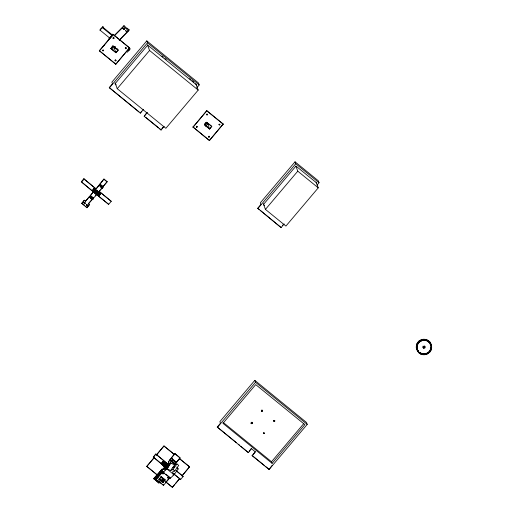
<?xml version="1.0" encoding="UTF-8"?>
<svg xmlns="http://www.w3.org/2000/svg" width="513" height="513" viewBox="0 0 513 513"><rect width="100%" height="100%" fill="white"/><g stroke="black" fill="none" stroke-linecap="round" stroke-linejoin="round"><path stroke-width="0.77" d="M426.053 340.632C425.469 337.689 428.323 342.549 427.509 340.517L426.611 340.812L426.438 340.1L425.854 340.581L425.405 339.369L425.072 340.433L424.54 339.26L424.27 340.375L423.879 339.24L423.68 340.395L423.013 339.305L422.885 340.491L422.154 339.459L422.109 340.683L421.314 339.715L421.353 340.959L420.705 340.581C419.711 339.305 419.705 343.614 419.583 340.606M425.854 340.581L425.61 339.414M431.702 347.372L431.132 346.506L431.324 347.025C431.754 347.961 430.663 348.699 431.26 349.693C429.766 349.61 431.587 350.918 430.176 350.565C429.67 349.25 430.926 352.886 429.548 350.712M424.886 353.553C425.13 355.067 427.137 353.957 427.162 353.406C428.073 353.521 429.31 352.797 429.035 351.694M421.301 354.297L420.929 353.303L421.301 354.297C421.859 353.117 422.52 355.567 422.289 353.476M421.109 354.22L420.974 353.053M163.249 473.262L162.98 473.832L162.666 473.243M426.425 354.374L426.232 353.2L426.45 353.97M92.353 190.419C92.314 191.413 94.841 188.027 94.373 188.425L100.657 193.888L98.932 195.928L98.483 195.568L98.868 195.966L100.657 193.863L98.4 192.458L93.481 198.23L93.635 198.691L92.481 197.973L90.41 195.729L95.162 189.618L85.453 201.359L89.486 196.588L91.333 198.089M95.303 189.765L94.078 188.38L94.469 188.643M98.932 195.928L98.361 195.19M416.46 346.935C416.883 344.14 416.678 350.289 417.454 350.257C417.569 350.783 419.865 354.374 420.089 352.591M431.055 347.763L430.875 347.038L431.067 347.558M168.585 467.093C167.43 466.08 166.917 469.895 165.802 468.286C169.335 463.419 165.295 466.054 163.641 469.26M422.885 340.491L422.802 339.33M422.109 340.683L421.949 339.516M417.114 346.583L416.562 344.73L417.287 344.524L416.857 343.915L417.595 343.8L417.345 342.966L418.3 343.454L417.839 342.248L418.3 343.454M431.625 348.224L430.862 347.243M423.879 353.637L424.514 354.752L424.674 353.579M420.327 353.855C420.769 352.245 419.583 353.483 420.622 353.162L420.506 353.951L419.506 352.495L419.698 353.015M425.585 354.598L425.457 353.688L425.649 354.207M102.671 50.511C104.447 49.062 102.76 52.544 102.715 50.03M113.726 37.706C114.739 38.776 112.225 38.821 113.136 37.731M115.887 60.38C114.643 61.996 114.938 58.52 115.957 60.47M125.249 47.991L125.82 48.812L126.16 47.856M196.357 126.807C197.601 125.191 197.306 128.667 196.293 126.717M207.637 114.444L206.771 114.758M209.266 136.189L209.458 136.958L208.714 136.997M252.05 422.776L251.838 423.449M263.406 433.023C264.201 434.716 265.221 432.26 263.47 433.1M273.929 420.82C273.66 422.135 275.622 421.244 274.615 420.371M93.898 192.215L95.751 190.208L93.898 192.215L96.694 194.594L98.425 192.497M416.556 346.083C416.966 344.383 416.614 346.134 417.146 346.378M423.68 340.395L423.674 339.247M427.149 340.606C428.227 340.19 428.355 341.979 429.028 341.985C429.888 342.165 429.394 343.184 430.606 343.3C430.49 344.698 431.638 345.653 431.324 347.025M428.028 341.523L428.009 340.375M417.063 345.287L416.562 344.73M417.255 345.8L417.114 345.082M427.342 341.126L427.246 339.965M430.939 348.545L430.747 348.026L431.459 349.071M422.776 354.682L422.507 353.771L422.981 354.707L422.789 354.188C423.193 352.553 423.7 355.99 424.071 354.156M416.627 344.531L417.306 345.602M424.482 340.382L424.54 339.26M167.533 477.327L167.802 477.834L168.213 477.346M428.656 341.991C428.9 340.953 428.015 340.279 428.195 341.639M166.289 468.715L167.988 466.574L167.411 466.054M161.954 464.085L162.345 464.259L163.961 462.309L163.685 462.027L164.192 462.399L163.737 461.982L161.954 464.085L162.595 464.893L162.179 464.592L163.993 462.437L163.679 462.136L163.961 462.309M416.819 345.05L417.479 345.044L417.358 344.332M422.981 354.707L423.27 354.117M99.984 30.12L100.401 29.119L102.863 26.676L103.632 27.304L103.459 27.715L112.187 34.826L111.943 35.41L109.481 37.853L99.984 30.12L102.446 27.676L102.863 26.676M103.369 46.67L103.786 45.67M104.229 45.477L104.402 45.061M109.481 37.853L109.724 37.269L108.237 39.956L111.937 36.295L112.802 34.217L129.577 47.946L115.778 64.253L99.323 50.716L113.123 34.409L129.577 47.946M114.098 36.051L123.595 26.65L124.011 25.65L126.942 28.484L127.083 28.151L129.129 29.818L128.712 30.818L119.221 40.219L129.129 29.818M124.05 29.433L122.767 28.388L124.05 29.433L124.338 28.734M124.255 29.228L124.544 28.529M126.871 31.133L126.865 31.723L125.582 30.684L126.865 31.723M127.07 31.517L127.365 30.818M127.166 52.255L129.635 49.812L130.052 48.818L129.282 48.19L129.109 48.607M112.931 45.875L110.846 48.613L112.937 45.875L118.054 50.043L115.9 52.589L114.354 48.421L114.906 47.1M209.657 129.084L204.469 124.717L206.624 122.171L211.741 126.339L209.657 129.084L208.047 124.717L208.592 123.402M425.277 340.465L425.405 339.369M428.464 341.472L429.208 341.292L429.375 342.325M417.55 344.851C416.152 343.992 418.563 344.691 417.691 343.614M430.824 350.674L430.452 349.68L430.42 350.629M418.313 352.264L418.461 351.187L418.653 351.706M417.883 344.133L417.345 342.966M429.375 342.684C428.56 342.03 430.465 341.607 429.714 342.421L429.907 342.94M417.992 343.107L417.717 342.415M430.183 350.892L429.875 350.225M126.166 47.972C125.473 47.19 124.903 49.242 125.73 48.119M206.752 114.098L207.226 115.098L207.56 114.149M219.141 124.832C221.25 124.403 217.865 123.857 219.513 125.108C221.174 123.562 217.672 124.447 219.423 124.422M273.871 420.41L273.827 420.987M273.82 420.872L274.179 420.525M417.781 351.591L417.992 350.552L418.185 351.072M163.166 472.415L167.007 468.741L171.002 463.168L174.593 464.97L176.959 463.944L178.755 465.4L174.76 470.972L172.387 471.998L174.17 474.583L170.335 478.257L163.166 472.415L162.916 471.736L156.292 479.559L163.461 485.394L170.079 477.571L170.335 478.257M167.007 468.741L170.592 470.543L174.593 464.97M170.592 470.543L172.964 469.517L176.959 463.944M174.17 474.583L178.165 469.01L176.831 467.074M422.128 354.547L422.173 353.701L422.366 354.22M417.903 342.934L418.788 342.825L418.409 341.594L419.345 342.254L418.89 341.139L419.602 341.35M429.74 351.232C430.478 352.514 428.624 351.386 429.387 352.578M99.4 50.909L113.193 34.602M117.56 48.716L118.125 50.236L115.97 52.788L110.776 48.421L115.9 52.589M115.778 64.253L129.507 47.754M196.646 87.986L199.224 84.94L198.505 82.991L146.795 40.88L111.872 82.157L112.475 83.779L109.237 87.601L140.331 113.149L143.569 109.327M109.359 87.922L147.513 42.829L146.795 40.88M195.793 83.593L198.198 90.083L165.859 128.301L117.221 88.691L149.559 50.473L147.423 44.708M99.24 185.296L102.433 188.271L99.24 185.296L96.117 188.983L83.882 178.678L81.298 181.737L93.533 192.042M81.477 182.224L84.061 179.165L83.882 178.678M141.601 111.186L140.331 113.149M146.827 112.674L144.172 116.271L161.069 130.033L164.16 126.378M144.172 116.271L147.404 112.45M92.443 190.483L94.174 188.342M90.955 196.037L93.411 198.037L88.403 203.533L89.551 204.693L86.96 207.752L81.721 203.257L84.305 200.198L85.331 201.032M94.648 189.117C94.674 191.214 90.275 192.721 94.27 188.418M92.526 190.714L94.251 188.675M92.43 190.631L94.527 188.739M81.843 203.578L84.305 200.198M92.654 190.926L94.437 188.726M92.75 191.009L94.533 188.912M92.879 191.048L94.616 188.983M93.36 191.689L93 191.323L94.758 189.201M93.065 191.317L94.854 189.284M93.097 191.4L94.822 189.361M93.27 191.535L94.995 189.496M103.959 179.018L100.041 184.116C100.195 185.135 103.485 188.091 103.113 186.617L107.146 181.846L103.959 179.018L96.046 188.79M93.456 191.727L95.181 189.688M82.555 182.878L93.462 191.849L95.283 189.829L95.751 190.208M93.558 191.868L95.437 189.945M93.719 191.984L95.527 190.002M93.802 192.042L95.585 190.041M93.635 198.646C92.956 201.25 88.326 197.178 90.564 196.146M99.394 185.706L100.253 184.686M84.267 203.821L84.985 202.975M94.033 192.337L95.758 190.297L96.085 190.515L97.836 192.029L96.059 194.074M84.312 203.943L84.741 203.43L83.888 202.738M85.036 203.385L83.754 202.34L83.536 202.597L84.818 203.635L85.389 202.667M94.11 192.394L95.835 190.355M94.245 192.484L95.969 190.445M94.36 192.555L96.13 190.554M94.52 192.779L96.245 190.682M94.661 192.907L96.386 190.874M94.732 192.952L96.457 190.913M94.841 193.016L96.643 191.016M95.123 193.234L96.848 191.195M95.187 193.363L96.88 191.285M95.335 193.491L97.06 191.458M95.386 193.523L97.22 191.529L95.495 193.568M91.378 198.8L92.244 197.781M95.726 193.754L97.444 191.695L95.751 193.799M101.074 187.348L101.933 186.328M86.357 204.886C86.376 203.828 88.3 205.399 87.633 205.931L86.28 204.681L87.633 205.931M95.828 193.888L97.547 191.849M95.873 193.94L97.598 191.9M96.309 194.209L97.823 192.003M106.383 182.288L107.031 181.519M96.329 194.247L98.034 192.17M96.38 194.305L98.054 192.208M102.664 186.912L106.441 182.448M95.194 195.928L98.105 192.266M100.009 190.24L99.118 191.291L111.244 201.308L108.66 204.36L96.604 194.542L108.66 204.36M100.901 189.182L101.792 188.13M96.553 194.485L98.214 192.375M102.311 187.796L99.189 191.484L111.244 201.308M87.082 206.117L87.8 205.264M99.099 192.971C97.188 196.19 95.668 195.023 98.592 192.606M96.912 194.69L98.637 192.651M102.465 188.207L103.325 187.187M96.976 194.76L98.701 192.721M97.111 194.895L98.836 192.856M97.188 194.966L98.913 192.926M97.323 195.062L98.971 192.901M86.96 207.752L89.429 204.366M99.599 193.324C97.759 196.537 96.29 195.556 99.156 193.029M97.515 195.152L99.24 193.112M97.874 195.453L98.528 194.183M98.329 195.735L100.099 193.542C98.56 196.947 96.29 195.626 99.394 193.254M97.759 195.376L99.535 193.26M97.97 195.453L99.695 193.414M98.284 195.684L99.868 193.452M98.143 195.6L99.945 193.523M100.58 193.677L98.663 195.915L100.182 193.619M98.143 195.491L98.502 195.806L100.291 193.709M98.502 195.806L100.529 193.67M161.871 128.616L163.718 126.435M193.016 127.012L206.81 110.705L223.193 124.05L209.471 140.549L193.016 127.012L209.471 140.549M193.087 127.205L206.81 110.705M204.54 124.916L206.694 122.37L211.818 126.538M211.741 126.339L209.586 128.891L204.469 124.717M209.4 140.357L223.193 124.05M316.996 185.155L319.048 182.731L318.323 180.788L295.033 161.813L260.322 202.834L260.925 204.456L257.693 208.278L281.105 227.573L284.183 223.937M257.808 208.599L295.751 163.762L295.033 161.813M316.117 182.083L318.252 187.854L285.914 226.066L265.439 209.394L297.771 171.175L295.905 166.129M282.368 225.611L283.298 224.514M164.615 468.395L165.507 467.337L153.272 457.032L155.856 453.973L168.091 464.278L168.989 463.22M153.4 457.391L155.856 453.973M157.158 474.942L146.731 466.343L154.342 457.352M156.369 454.954L163.98 445.957L174.952 454.896M146.795 466.503L154.4 457.513M156.433 455.114L163.98 445.957M161.082 463.643L163.666 460.584L155.99 454.332M161.127 463.771L163.666 460.584M161.967 464.214L163.916 461.989L168.905 465.804M162.403 464.259L162.153 464.015L163.916 461.989M162.057 464.406L163.993 462.437M162.692 465.233C162.268 465.49 164.602 461.886 164.801 463.534C165.635 463.624 162.48 465.65 163.262 465.714C161.095 464.964 167.77 460.347 162.531 464.919L162.223 464.656L164.019 462.514M164.205 466.144L162.364 464.643L164.089 462.63L163.782 462.367M162.461 464.964L164.186 462.925M162.397 464.887L164.513 463.111M163.16 464.566L164.455 463.04M162.768 465.323L164.493 463.29M163.076 465.573L164.801 463.534M164.776 463.592C166.43 464.085 163.929 467.119 163.14 465.733L164.942 463.688L163.262 465.714M163.442 465.971L165.167 463.932M165.192 464.034C168.072 466.311 159.543 467.856 165.449 464.169M163.576 466.182L165.346 464.06M163.865 466.4L165.59 464.361M159.941 481.912L158.947 483.079L153.695 478.552L161.742 469.555M174.882 464.438L180.159 458.006L174.907 453.486L169.643 459.943L171.002 463.168M164.474 467.061C170.803 460.238 160.062 472.216 165.757 464.483M164.07 466.67L165.872 464.598M153.829 478.911L162.108 469.126A4.688 0.481 40.2 0 1 163.314 469.594M162.108 469.126L162.409 469.927L164.019 468.023L164.814 470.165L167.244 467.753L169.444 464.695L168.354 461.751L169.649 460.225A4.688 0.481 40.2 0 1 171.599 461.219M176.607 462.399L175.581 461.565C176.619 463.912 172.439 460.264 172.509 459.064L171.438 458.103L174.907 453.486M169.758 460.27L171.483 458.231M164.34 466.868L166.218 464.938M155.003 478.193L155.439 477.686L156.292 478.379M164.551 467.074L166.347 465.067M156.382 478.623L155.529 477.924L155.651 477.43M164.609 467.189L166.584 465.329L166.86 465.548M156.875 476.936L162.416 470.389L162.794 471.409L157.254 477.956L156.875 476.936L157.985 477.84M164.859 467.369L166.725 465.419M168.02 464.085L168.918 463.027M172.509 459.064L171.214 460.591C171.81 462.239 174.85 465.932 175.927 462.495M165 467.458L165.186 467.728L166.911 465.695M165.186 467.728L167.142 465.849M165.417 467.882L167.264 465.919M165.802 468.286L167.527 466.246M169.271 464.22L170.56 462.694M171.56 461.52L172.855 459.994M166.007 468.414L167.732 466.375M166.109 468.472L167.834 466.439M161.775 477.032L165.186 480.04L162.877 482.765L158.915 479.315L161.223 476.583M159.036 479.636L161.345 476.91M173.24 463.162L174.535 461.636M175.228 463.56L178.973 459.135M161.422 480.155L162.903 478.398M162.877 482.765L162.255 481.091L163.98 479.059L162.377 481.418M165.064 479.713L162.756 482.438L158.915 479.315M165.423 482.605L169.457 477.84M255.288 451.594L252.178 455.743L269.069 469.498L307.229 424.405L306.505 422.462L254.801 380.351L219.878 421.622L220.475 423.244L217.243 427.066L248.337 452.613L251.447 448.471L249.138 451.196M217.365 427.393L255.519 382.294L254.801 380.351M179.999 478.36L172.394 487.35L174.362 484.791M175.375 483.592L179.435 478.796M181.968 475.801L189.579 466.804L179.217 458.365M182.032 475.961L189.579 466.804M174.087 474.236L180.589 479.527L183.173 476.474L176.466 470.87M250.883 423.372L251.902 422.173M252.178 455.743L255.41 451.921L251.569 448.792M272.102 463.361L222.956 423.34L255.718 384.615L304.869 424.636L272.102 463.361L271.505 461.738L303.76 423.623M269.069 469.498L272.185 465.355M418.653 342.985L418.595 342.306M420.814 353.681L420.788 352.97M417.428 351.046L417.402 350.039L417.595 350.559M418.409 341.594L418.788 342.825M112.187 34.826L112.802 34.217M124.011 25.65L114.341 35.468M128.571 50.28L130.052 48.818M172.952 475.038L174.414 473.589M261.585 410.137C260.687 411.234 263.086 411.586 262.323 410.253M273.987 420.731C275.494 420.032 274.019 422.205 273.685 420.602M417.043 350.276L416.774 349.571L417.287 349.154M419.794 341.87L419.243 341.523L419.345 342.254M427.701 341.036L428.201 340.895M428.22 353.059L428.419 352.245M416.966 348.981L416.505 348.757L416.832 348.519L417.268 349.815M420.327 340.157C421.442 342.062 419.39 340.472 419.961 341.748M431.016 345.371L431.318 344.948L430.657 344.909M125.422 47.735L126.275 48.139L125.454 48.536M208.855 136.208C208.772 138.856 210.003 135.131 208.72 137.112M430.599 344.71L431.074 344.133L430.33 343.973M416.556 348.641L416.332 347.923L416.928 347.634M162.942 473.461C162.595 474.903 163.698 473.268 163.314 473.435M421.16 340.44L420.513 340.061M426.617 353.649C425.95 352.418 427.265 354.355 427.021 353.13L427.214 353.649M178.165 469.01L177.267 467.279M416.46 347.795L416.255 347.07L416.877 346.846M421.353 340.959L421.506 340.234M429.67 342.78L430.304 342.607L430.522 343.909M431.51 346.852L431.125 346.987L431.318 347.506M421.314 339.715L421.917 340.164M425.982 354.124L425.79 353.604L426.232 353.855M417.588 351.072L418.294 351.649M431.042 347.801L431.439 347.705M163.737 461.982L164.301 462.38L163.878 461.982M252.165 423.001C251.017 422.007 251.114 424.597 252.178 423.494C252.563 422.757 250.158 423.437 251.601 422.449M422.693 339.978L422.154 339.459M425.392 354.079L424.982 353.784L425.38 354.643M422.994 339.85L423.475 340.414M431.016 345.102L430.535 343.819C430.798 342.428 429.452 344.589 430.849 345.429M417.261 349.744L416.774 349.571M423.866 339.766L424.27 340.375M424.289 339.863L423.879 339.24M424.732 339.779L425.072 340.433M431.677 346.512L430.785 345.473L431.01 346.192M166.27 465.035L166.584 465.329M416.267 347.275L416.902 347.429M418.185 343.627L417.537 343.486L417.787 344.319M416.364 348.128L416.761 348.199M162.153 464.015L162.506 464.284M416.267 346.416L416.883 346.641M421.898 354.098L421.705 353.579L421.936 354.028M262.278 410.58C260.258 411.49 264.003 411.721 261.893 410.15M251.703 422.455L251.928 423.328L251.12 423.02M417.839 342.248L418.461 342.466M165.776 464.554L166.065 464.836M420.916 353.701L421.385 353.476L421.577 353.996M418.602 342.113L419.192 342.395M273.897 420.942L274.679 420.455M100.266 186.315L101.311 187.38M416.364 345.563L416.909 346.281M172.637 462.258C171.47 461.694 174.869 464.387 173.452 462.931M96.034 193.619L96.316 193.657M100.471 186.443L100.869 186.751M91.038 198.095C89.326 196.851 92.423 199.756 91.821 198.787M98.836 195.966L98.47 195.716M162.454 464.451L161.961 464.06L162.288 464.271M147.513 42.829L199.224 84.94M295.751 163.762L319.048 182.731M161.935 56.02L163.166 57.02M165.013 58.527L166.244 59.527M189.637 78.579L190.868 79.586M192.099 80.586L193.946 82.093M196.87 85.171L147.718 45.144L114.95 83.869L116.182 84.869M316.688 182.961L295.956 166.077L263.4 204.546L264.625 205.54M123.595 26.65L128.712 30.818M149.559 50.473L198.198 90.083M297.771 171.175L318.252 187.854M206.886 110.904L223.27 124.242M102.446 27.676L111.943 35.41M128.449 48.85L129.635 49.812M113.88 37.962C111.879 37.545 114.367 39.988 113.873 37.847M113.007 46.067L118.125 50.236M112.309 46.754L114.354 48.421M205.995 123.049L208.047 124.717M115.816 60.201C113.822 59.777 116.31 62.227 115.81 60.085M196.428 126.987C198.422 127.41 195.934 124.96 196.434 127.102M99.323 50.716L115.707 64.054M257.693 208.278L259.527 209.772M260.758 210.772L281.105 227.573M109.859 88.101L138.978 111.815M145.865 117.426L158.536 127.743M159.742 128.725L161.069 130.033M104.075 179.345L107.146 181.846M100.041 184.116L103.113 186.617M84.061 179.165L96.117 188.983M94.36 191.856L92.449 190.381L92.744 190.682M90.41 195.729L93.481 198.23M84.427 200.525L85.453 201.359M89.551 204.693L88.525 203.86L92.558 199.089L92.776 199.711M84.106 202.481L84.959 203.174M86.569 204.636L87.851 205.675M81.721 203.257L84.792 205.758M85.818 206.592L86.838 207.425M255.519 382.294L307.229 424.405M262.329 410.368L261.656 410.329L261.54 410.984M261.534 410.868L262.278 410.836L262.258 410.176M222.969 422.218L271.505 461.738M217.243 427.066L236.448 442.706M238.308 444.22L239.545 445.226M240.783 446.239L248.337 452.613M252.056 455.416L264.727 465.733M265.933 466.721L268.953 469.177M175.042 453.838L180.159 458.006M164.038 446.124L174.401 454.563M179.274 458.532L189.637 466.971M171.438 458.103L176.555 462.271M176.087 470.697L183.173 476.474M163.718 460.719L168.091 464.278M172.964 469.517L174.76 470.972M153.272 457.032L162.364 464.643M174.465 474.41L179.749 478.706M166.776 468.844L173.945 474.679M164.019 468.023L165.814 469.485M162.916 471.736L164.705 473.191M165.898 474.166L169.482 477.084M161.236 476.821L165.186 480.04M160.813 476.699L164.102 479.379M146.731 466.343L157.093 474.781M161.973 478.751L163.192 479.745M165.628 481.726L172.33 487.19M162.031 478.911L163.249 479.905M165.686 481.893L172.394 487.35M159.511 478.86L162.255 481.091M159.088 478.738L163.487 482.323M157.837 480.585L161.127 483.265M153.695 478.552L155.747 480.219M155.792 480.348L158.947 483.079M164.089 462.63L164.256 462.88M103.459 49.998L103.318 50.787L102.6 50.421M206.784 114.874L207.085 114.13L207.707 114.534M251.973 422.481L252.114 422.872M430.734 343.344L431.555 345.666M430.304 342.607L430.606 343.3M429.926 342.075L430.118 342.594M429.791 341.921L429.984 342.44M430.914 344.903L431.209 345.89M431.516 346.647L431.702 347.166M429.907 342.69L430.099 343.21M431.067 345.698L431.26 346.217M429.355 341.44L429.548 341.959M431.311 346.692L431.465 345.794M429.208 341.292L429.4 341.812M429.407 342.049L429.599 342.569M431.465 347.5L431.657 348.019M429.548 342.613L429.862 343.3M428.714 340.869L428.9 341.389M431.1 347.32L431.292 347.84M428.547 340.741L428.74 341.26M428.836 341.466L429.234 342.537M431.311 348.346L431.504 348.866M428.586 341.248L428.772 341.767M428.624 341.607L428.817 342.126M430.978 348.128L431.17 348.648M430.785 347.82L430.978 348.34M428.201 340.953L428.393 341.472M427.829 340.266L428.118 341.286M431.067 349.173L431.26 349.693M430.997 349.366L431.189 349.885M430.76 348.917L430.952 349.436M427.06 339.875L427.521 341.222M430.587 349.372L430.779 349.892M430.728 349.969L430.92 350.488M430.253 349.526L430.445 350.046M426.771 340.164L426.963 340.683M426.444 339.644L426.636 340.164M426.245 339.58L426.81 340.882M430.298 350.719L430.49 351.238M430.061 350.398L430.375 351.411M425.989 339.895L426.181 340.414M425.662 339.805L425.854 340.324M429.785 350.802L429.977 351.322M429.977 351.937L429.586 351.078L429.843 352.098M425.187 339.715L425.38 340.228M424.751 339.279L424.944 339.798M429.272 351.45L429.464 351.969M424.366 339.625L424.559 340.145M429.048 352.2L429.24 352.72M428.682 352.027L428.874 352.546M428.31 352.021L428.727 353.149M423.539 339.625L423.732 340.145M428.368 352.752L428.56 353.271M423.013 339.305L423.199 339.824M427.662 352.489L428.009 353.643M422.712 339.721L422.904 340.241M427.829 353.746L427.746 352.726M427.323 352.976L427.515 353.495M422.379 339.792L422.68 340.536M427.047 353.534L427.239 354.053M421.904 339.914L422.096 340.433M426.854 353.617L427.047 354.137M421.718 340.228L421.91 340.747M426.572 353.335L426.765 353.855M421.583 340.016L421.769 340.536M421.122 339.792L421.314 340.311M421.122 340.19L421.314 340.709M426.034 353.919L426.226 354.438M420.814 340.331L421.16 341.042M420.378 340.555L420.634 341.312M420.262 340.901L420.455 341.421M420.083 340.722L420.275 341.241M419.756 340.491L419.948 341.01M424.835 354.348L424.642 353.829L424.719 354.733M424.322 354.233L424.514 354.752M419.403 341.203L419.596 341.716M419.05 341.004L419.243 341.523M423.815 353.88L424.007 354.4M418.89 341.139L419.224 342.036M423.853 354.772L423.289 353.617L423.642 354.765M418.781 341.748L418.974 342.267M422.988 353.835L423.18 354.355M418.268 341.748L418.64 342.62M422.494 353.515L422.686 354.034M418.23 342.357L418.422 342.876M417.749 343.03L417.941 343.55M421.737 353.976L421.93 354.496M417.242 343.146L417.435 343.665M417.345 343.748L417.537 344.268M416.941 343.729L417.479 345.044M416.857 343.915L417.223 345.025M420.192 352.938L420.506 353.951M416.889 344.967L417.082 345.486M419.57 352.995L419.762 353.515M419.403 352.88L419.596 353.399M416.402 345.364L416.594 345.884M416.671 346.095L416.864 346.615M418.877 351.976L419.07 352.495M416.639 346.576L416.825 347.096M418.332 351.027L418.525 351.546M419.076 353.002L418.723 352.348L418.916 352.867M416.633 346.91L417.12 348.154M418.313 351.386L418.505 351.905M416.28 346.211L416.473 346.73M417.063 348.404L417.255 348.923M417.883 350.379L418.076 350.898M416.652 347.391L416.845 347.91M417.223 348.962L417.479 349.674M417.601 349.879L417.794 350.398M417.819 350.738L418.012 351.258M416.684 347.724L416.877 348.244M417.64 350.462L417.832 350.982M416.255 347.07L416.447 347.59M417.704 351.238L417.896 351.758M416.332 347.923L416.524 348.442M416.505 348.757L416.755 349.475M263.304 203.623L265.439 209.394M205.482 122.633L207.028 126.807M204.822 123.351L206.091 126.788M112.052 47.029L113.335 50.505M115.092 82.92L117.221 88.691M89.486 196.588L89.698 197.159M180.454 479.174L180.589 479.527M163.051 484.278L163.461 485.394M156.292 479.559L155.676 477.885L161.114 471.46L160.819 470.658A4.688 0.481 40.2 0 1 161.313 470.69M171.804 461.373A4.688 0.481 40.2 0 1 172.015 461.533M172.445 461.873A4.688 0.481 40.2 0 1 172.669 462.046M173.792 462.983A4.688 0.481 40.2 0 1 174.234 463.367M174.446 463.56A4.688 0.481 40.2 0 1 175.773 464.804M168.341 461.738A4.694 0.487 40.1 0 1 169.123 461.95M424.552 345.954A1.039 1.02 -20.3 0 1 424.475 347.577A1.039 1.02 -20.3 0 1 422.911 347.109M422.943 346.326A1.039 1.02 -20.3 0 1 423.09 346.102M167.623 477.744C168.193 479.078 168.623 476.66 167.623 477.744M263.541 433.145C264.266 434.222 264.637 431.94 263.541 433.145M172.843 467.837L173.471 467.119L172.843 467.837M173.631 467.497L174.26 466.779L173.631 467.497M92.885 198.031L91.32 196.697L92.885 198.031M98.163 191.791L96.598 190.458L98.163 191.791M102.581 186.578L101.01 185.238L102.581 186.578M175.177 461.88L173.606 460.546L175.164 461.899M164.449 462.213L164.724 462.527L164.449 462.213M115.496 47.959L115.002 46.632L115.496 47.959M423.635 348.199A1.039 1.02 -20.3 0 0 425.11 347.166A1.039 1.02 -20.3 0 0 423.481 346.435A1.039 1.02 -20.3 0 0 423.635 348.199"/></g></svg>
